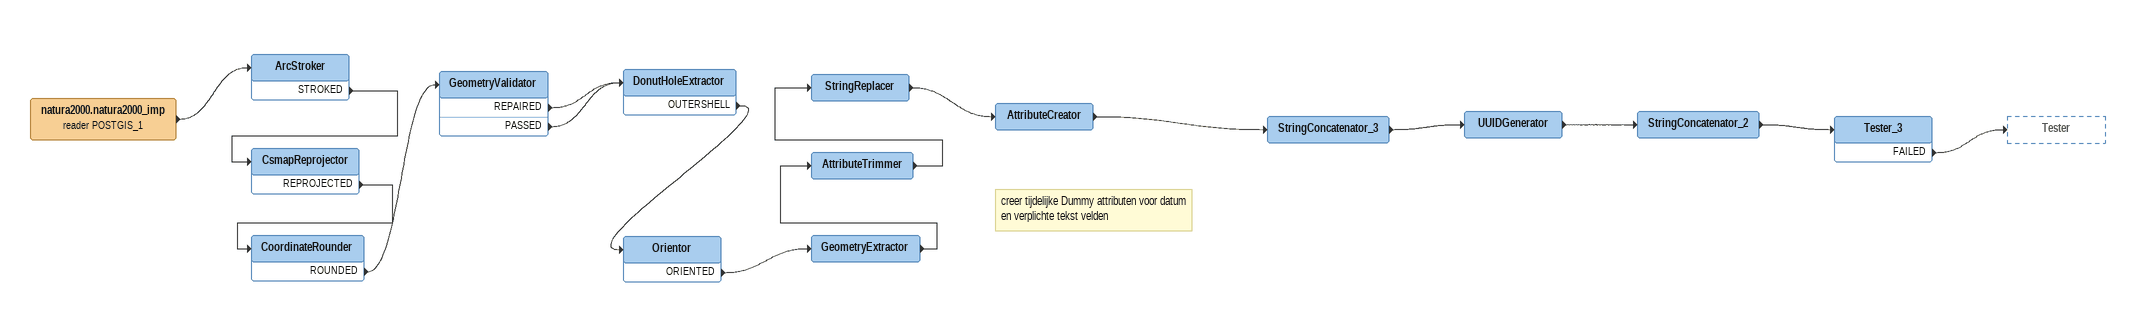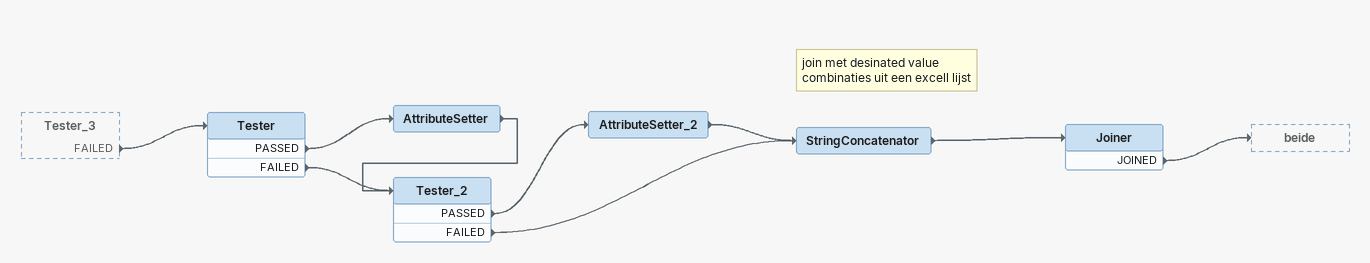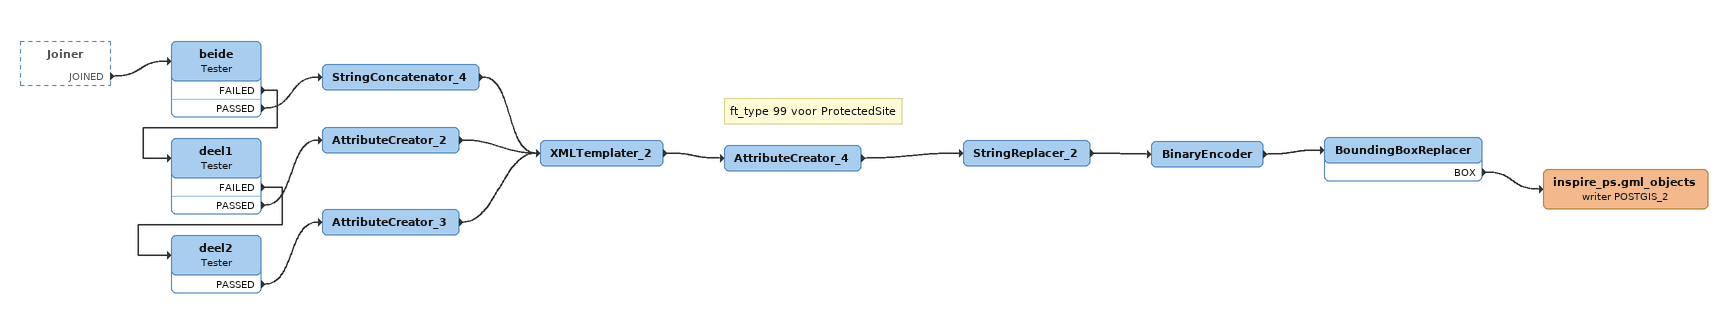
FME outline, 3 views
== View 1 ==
natura2000.natura2000_imp (reader POSTGIS_1)
    -> ArcStroker
ArcStroker
    STROKED -> CsmapReprojector
CsmapReprojector
    REPROJECTED -> CoordinateRounder
CoordinateRounder
    ROUNDED -> GeometryValidator
GeometryValidator
    REPAIRED -> DonutHoleExtractor
    PASSED -> DonutHoleExtractor
DonutHoleExtractor
    OUTERSHELL -> Orientor
Orientor
    ORIENTED -> GeometryExtractor
GeometryExtractor
    -> AttributeTrimmer
AttributeTrimmer
    -> StringReplacer
StringReplacer
    -> AttributeCreator
Note: creer tijdelijke Dummy attributen voor datum en verplichte tekst velden
AttributeCreator
    -> StringConcatenator_3
StringConcatenator_3
    -> UUIDGenerator
UUIDGenerator
    -> StringConcatenator_2
StringConcatenator_2
    -> Tester_3
Tester_3
    FAILED -> Tester

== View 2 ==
Tester_3 [outside]
    FAILED -> Tester
Tester
    PASSED -> AttributeSetter
    FAILED -> Tester_2
AttributeSetter
    -> Tester_2
Tester_2
    PASSED -> AttributeSetter_2
    FAILED -> StringConcatenator
AttributeSetter_2
    -> StringConcatenator
StringConcatenator
    -> Joiner
Note: join met desinated value combinaties uit een excell lijst
Joiner
    JOINED -> beide

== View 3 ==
Joiner [outside]
    JOINED -> beide
beide: Tester
    FAILED -> deel1
    PASSED -> StringConcatenator_4
StringConcatenator_4
    -> XMLTemplater_2
deel1: Tester
    FAILED -> deel2
    PASSED -> AttributeCreator_2
AttributeCreator_2
    -> XMLTemplater_2
deel2: Tester
    PASSED -> AttributeCreator_3
AttributeCreator_3
    -> XMLTemplater_2
XMLTemplater_2
    -> AttributeCreator_4
Note: ft_type 99 voor ProtectedSite
AttributeCreator_4
    -> StringReplacer_2
StringReplacer_2
    -> BinaryEncoder
BinaryEncoder
    -> BoundingBoxReplacer
BoundingBoxReplacer
    BOX -> inspire_ps.gml_objects (writer POSTGIS_2)
inspire_ps.gml_objects (writer POSTGIS_2)
